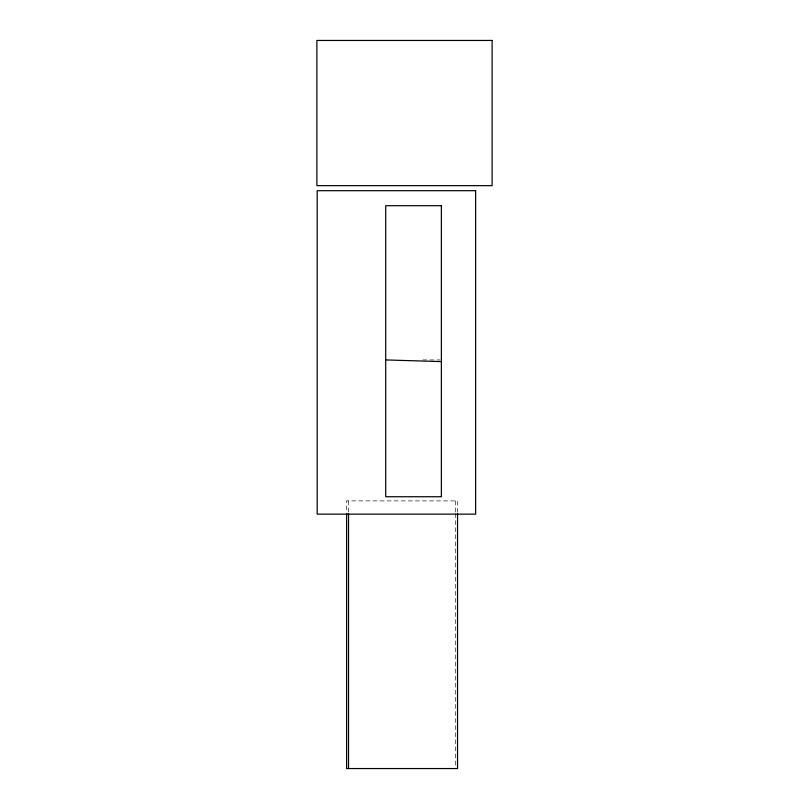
<?xml version="1.0" encoding="UTF-8"?>
<svg xmlns="http://www.w3.org/2000/svg" width="809" height="809" viewBox="0 0 809 809"><rect width="100%" height="100%" fill="white"/><g stroke="black" fill="none" stroke-linecap="round" stroke-linejoin="round"><path stroke-width="0.61" stroke-dasharray="4.04 3.03" d="M422.824 359.934L440.147 359.934M457.54 512.259L457.54 500.902L346.596 500.902L346.596 512.259M455.619 500.902L455.619 512.259M455.619 513.523L455.619 766.022M348.517 500.902L348.517 512.259"/><path stroke-width="1.21" d="M385.711 359.934L441.38 361.603M457.54 513.523L457.54 768.55L346.596 768.55L346.596 513.523M348.517 513.523L348.517 768.55M492.115 40.45L316.885 40.45L316.885 185.655L492.115 185.655L492.115 40.45M475.641 190.691L317.189 190.691L317.189 514.15L475.641 514.15L475.641 190.691M441.38 205.708L385.711 205.708L385.711 496.736L441.38 496.736L441.38 205.708"/></g></svg>
